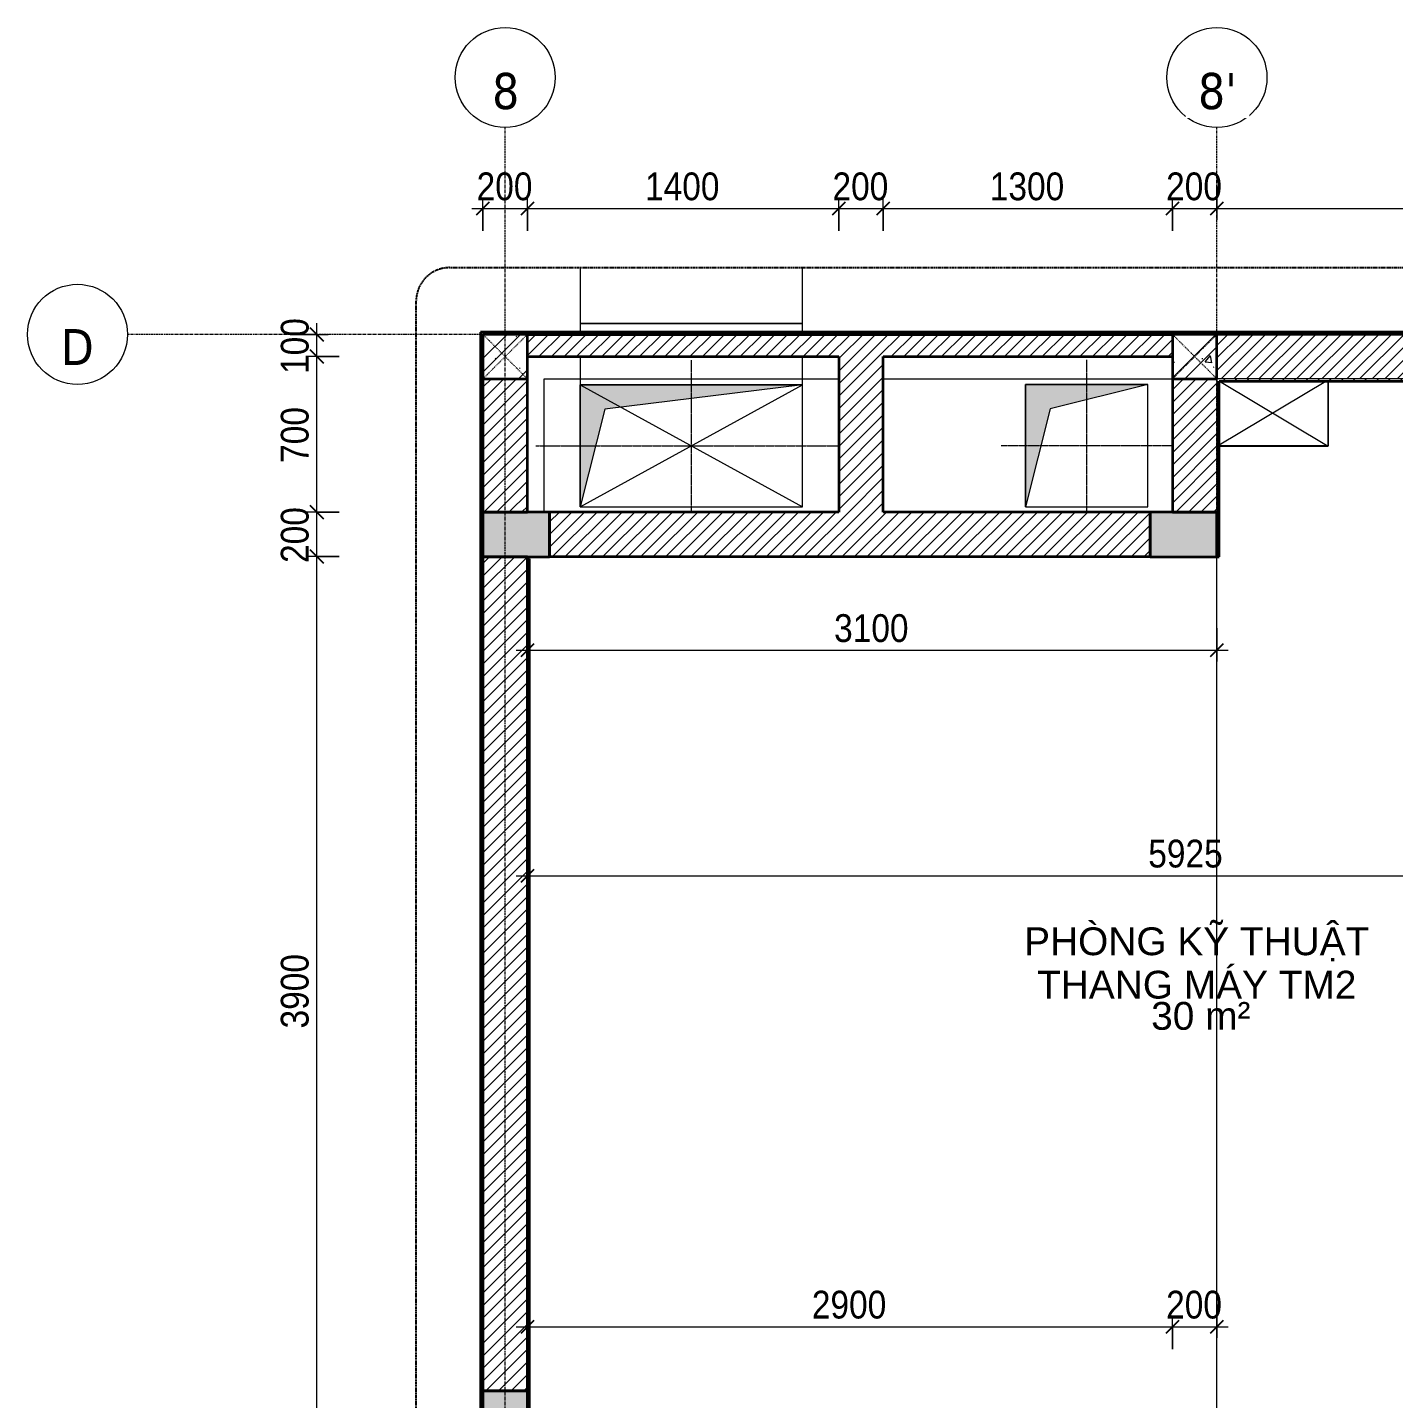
# Model space of a CAD drawing. Header units: millimetres. Extents: x 75804 to 125408, y 2002 to 35126.
# Drawn here: x 108411 to 114553, y 28752 to 34917 of the extents above; entities that cross this region are included whole.
import ezdxf

# ---------------------------------------------------------------- set-up
doc = ezdxf.new("R2010")
doc.units = ezdxf.units.MM
for name, pattern in [('Dash', [6, 3, -3]), ('Dash - Tight', [4.5, 3, -1.5]), ('Grid Line', [22.225, 12.7, -3.175, 3.175, -3.175]), ('Hidden', [7.14375, 4.7625, -2.38125]), ('IMPORT-CENTER _3_', [10.16, 6.35, -1.27, 1.27, -1.27])]:
    doc.linetypes.add(name, pattern=pattern)
for name, color, linetype, lineweight in [('0-5', 90, 'Continuous', 5), ('A-ANNO-DIMS', 211, 'Continuous', 9), ('A-ANNO-DIMS-50', 211, 'Continuous', 9), ('A-AREA-IDEN', 2, 'Continuous', 9), ('A-DETL-GENF-1', 92, 'Dash - Tight', 18), ('A-DETL-GENF-2', 92, 'Hidden', 25), ('A-FLOR-1', 250, 'Continuous', 18), ('A-WALL', 113, 'Continuous', 18), ('A-WALL-1', 113, 'Continuous', 35), ('A-WALL-PATT-1', 111, 'Continuous', 18), ('G-IMPT', 8, 'Continuous', 18), ('G-IMPT-1', 8, 'IMPORT-CENTER _3_', 18), ('I-WALL-2', 2, 'Continuous', 35), ('M-EQPM', 50, 'Continuous', 18), ('S-COLS', 52, 'Continuous', 18), ('S-COLS-1', 9, 'Continuous', 5), ('S-COLS-2', 7, 'Continuous', 35), ('S-COLS-5', 52, 'Continuous', 35), ('S-COLS-HDLN', 52, 'Dash', 18), ('S-COLS-HDLN-1', 254, 'Continuous', 18), ('S-GRID-1', 1, 'Grid Line', 9), ('S-GRID-IDEN', 1, 'Continuous', 9)]:
    doc.layers.add(name, color=color, linetype=linetype, lineweight=lineweight)
doc.styles.add('Arial_1', font='arial.ttf', dxfattribs={"height": 125})
doc.styles.add('Tahoma_B', font='tahomabd.ttf', dxfattribs={"height": 162.5})
doc.styles.add('UTM Avo', font='', dxfattribs={"width": 0.9, "height": 125})
doc.styles.get('UTM Avo').set_extended_font_data('UTM Avo')
doc.dimstyles.new('1_Dim_chi_tiet_2_5', dxfattribs={"dimscale": 304.8, "dimtxt": 124.912619, "dimasz": 0.19685, "dimexe": 0.164042, "dimexo": 0.0625, "dimgap": 0.016404, "dimtad": 1, "dimdec": 0, "dimrnd": 5, "dimzin": 0, "dimdsep": 46, "dimtxsty": 'UTM Avo', "dimblk1": 'OBLIQUE', "dimblk2": 'OBLIQUE', "dimsah": 1, "dimcen": 0.09, "dimdle": 0.164042, "dimazin": 0, "dimtfac": 1, "dimtdec": 4, "dimtix": 1, "dimtmove": 0, "dimatfit": 3, "dimfxl": 0.328084, "dimfxlon": 1, "dimtvp": 1, "dimtolj": 1, "dimtzin": 0, "dimarcsym": 2})
pattern_1 = [(45, (33206.14, 0), (-28.284271, 28.284271), [])]
pattern_2 = [(45, (33206.14, 0), (-26.516504, 26.516504), [])]
pattern_3 = [(50, (-77352.56, -33436.94), (364.3679, -31.8783), [38.1, -419.1]), (355, (-77352.56, -33436.94), (-70.4859, 382.1133), [30.48, -335.28]), (100.451, (-77322.2, -33439.6), (293.885, 350.2334), [32.38, -356.18]), (46.184, (-77352.56, -33335.34), (542.1585, -84.0858), [57.15, -628.65]), (96.636, (-77307.4, -33342.34), (474.805, 494.8554), [48.57, -534.27]), (351.184, (-77352.56, -33335.34), (474.8102, 494.85), [45.72, -502.92]), (21, (-77301.76, -33360.74), (303.2285, -204.5305), [38.1, -419.1]), (326, (-77301.76, -33360.74), (123.6039, 368.376), [30.48, -335.28]), (71.451, (-77276.5, -33377.78), (426.8341, 163.8427), [32.38, -356.18]), (37.5, (-77352.56, -33436.94), (6.17665, 169.11015), [3.353, -327.863, 3.353, -337.007, -336.55]), (37.5, (-77352.56, -33436.94), (6.17665, 169.11015), [-671.576, 3.353, -333.197]), (7.5, (-77352.56, -33436.94), (133.63888, 200.3615), [3.353, -190.703, 3.353, -320.243, -128.27]), (7.5, (-77352.56, -33436.94), (133.63888, 200.3615), [-517.652, 3.353, -124.917]), (327.5, (-77465.85, -33436.94), (271.18182, -11.45836), [3.353, -123.647, 3.353, -918.667]), (327.5, (-77465.85, -33436.94), (271.18182, -11.45836), [-130.353, -392.887, 3.353, -522.427]), (317.5, (-77516.65, -33436.94), (296.2585, 50.85285), [3.353, -161.747, 3.353, -633.171]), (317.5, (-77516.65, -33436.94), (296.2585, 50.85285), [-168.453, -259.791, 3.353, -370.027]), (45, (-77352.56, -33436.94), (-125.7236, 125.7236), []), (45, (-77352.56, -33246.44), (-125.7236, 125.7236), [])]
pattern_4 = [(50, (-80452.56, -33436.94), (364.3679, -31.8783), [38.1, -419.1]), (355, (-80452.56, -33436.94), (-70.4859, 382.1133), [30.48, -335.28]), (100.451, (-80422.2, -33439.6), (293.885, 350.2334), [32.38, -356.18]), (46.184, (-80452.56, -33335.34), (542.1585, -84.0858), [57.15, -628.65]), (96.636, (-80407.4, -33342.34), (474.805, 494.8554), [48.57, -534.27]), (351.184, (-80452.56, -33335.34), (474.8102, 494.85), [45.72, -502.92]), (21, (-80401.76, -33360.74), (303.2285, -204.5305), [38.1, -419.1]), (326, (-80401.76, -33360.74), (123.6039, 368.376), [30.48, -335.28]), (71.451, (-80376.5, -33377.78), (426.8341, 163.8427), [32.38, -356.18]), (37.5, (-80452.56, -33436.94), (6.17665, 169.11015), [3.353, -327.863, 3.353, -337.007, -336.55]), (37.5, (-80452.56, -33436.94), (6.17665, 169.11015), [-671.576, 3.353, -333.197]), (7.5, (-80452.56, -33436.94), (133.63888, 200.3615), [3.353, -190.703, 3.353, -320.243, -128.27]), (7.5, (-80452.56, -33436.94), (133.63888, 200.3615), [-517.652, 3.353, -124.917]), (327.5, (-80565.85, -33436.94), (271.18182, -11.45836), [3.353, -123.647, 3.353, -918.667]), (327.5, (-80565.85, -33436.94), (271.18182, -11.45836), [-130.353, -392.887, 3.353, -522.427]), (317.5, (-80616.65, -33436.94), (296.2585, 50.85285), [3.353, -161.747, 3.353, -633.171]), (317.5, (-80616.65, -33436.94), (296.2585, 50.85285), [-168.453, -259.791, 3.353, -370.027]), (45, (-80452.56, -33436.94), (-125.7236, 125.7236), []), (45, (-80452.56, -33246.44), (-125.7236, 125.7236), [])]

# ---------------------------------------------------------------- blocks, each defined once
blk = doc.blocks.new('NCV_TKTC_KET CAU_rvt-4-TKCS_THANG MÁY TM2 - MẶT BẰNG TUM MÁI')
at = {"layer": 'S-COLS-1'}
for points in [[(77552.6, 32536.9), (77552.6, 32736.9), (77252.6, 32736.9), (77252.6, 32536.9)], [(80552.7, 32536.9), (80552.7, 32736.9), (80252.7, 32736.9), (80252.7, 32536.9)], [(77452.6, 28386.9), (77452.6, 28786.9), (77252.6, 28786.9), (77252.6, 28386.9)]]:
    blk.add_hatch(color=256, dxfattribs=at).paths.add_polyline_path(points)
at = {"layer": 'A-FLOR-1'}
for p, q in [((77527.6, 33337.4), (78852.6, 33337.4)), ((77527.6, 32737.4), (77527.6, 33337.4)), ((79052.6, 33337.4), (80352.6, 33337.4)), ((79052.6, 32737.4), (79052.6, 33337.4)), ((81052.7, 33326.9), (81052.7, 33035.1)), ((81052.7, 33035.1), (80562.6, 33035.1)), ((77552.6, 32737.4), (77527.6, 32737.4)), ((77452.6, 32536.9), (77452.6, 32531.9)), ((80252.7, 32536.9), (77552.6, 32536.9)), ((80552.6, 28646.9), (80552.6, 32536.9))]:
    blk.add_line(p, q, dxfattribs=at)
at = {"layer": 'S-COLS-2'}
for p, q in [((77252.6, 32736.9), (77252.6, 32536.9)), ((77552.6, 32736.9), (77252.6, 32736.9)), ((77552.6, 32536.9), (77552.6, 32736.9)), ((80252.7, 32736.9), (80252.7, 32536.9)), ((80552.7, 32736.9), (80252.7, 32736.9)), ((80552.7, 32536.9), (80552.7, 32736.9)), ((77252.6, 32536.9), (77552.6, 32536.9)), ((80252.7, 32536.9), (80552.7, 32536.9)), ((77452.6, 28786.9), (77252.6, 28786.9)), ((77252.6, 28786.9), (77252.6, 28386.9)), ((77452.6, 28386.9), (77452.6, 28786.9))]:
    blk.add_line(p, q, dxfattribs=at)
blk = doc.blocks.new('TKTC_XREF_260130_MB TUM MAI - TKTC_XREF_260130_MB TUM MAI_dwg_$H1000x550-4167680-TKCS_THANG MÁY TM2 - MẶT BẰNG TUM MÁI')
at = {"layer": 'G-IMPT'}
blk.add_hatch(color=256, dxfattribs=at).paths.add_polyline_path([(-500, -275), (-500, 275), (500, 275), (-390, 165)])
for p, q in [((-500, -275), (-500, 275)), ((-500, 275), (500, 275)), ((500, 275), (-390, 165)), ((-390, 165), (-500, -275))]:
    blk.add_line(p, q, dxfattribs=at)
at = {"layer": 'G-IMPT', "flags": 128}
blk.add_lwpolyline([(-500, -275), (500, -275), (500, 275), (-500, 275)], close=True, dxfattribs=at)
at = {"layer": 'G-IMPT-1'}
for p, q in [((0, -298.3), (0, 385)), ((-700, 0), (662.6, 0))]:
    blk.add_line(p, q, dxfattribs=at)
blk = doc.blocks.new('TKTC_XREF_260130_MB TUM MAI - TKTC_XREF_260130_MB TUM MAI_dwg_$H550x550-4167683-TKCS_THANG MÁY TM2 - MẶT BẰNG TUM MÁI')
at = {"layer": 'G-IMPT'}
blk.add_hatch(color=256, dxfattribs=at).paths.add_polyline_path([(-275, -275), (-275, 275), (275, 275), (-165, 165)])
for p, q in [((-275, -275), (-275, 275)), ((-275, 275), (275, 275)), ((275, 275), (-165, 165)), ((-165, 165), (-275, -275))]:
    blk.add_line(p, q, dxfattribs=at)
at = {"layer": 'G-IMPT', "flags": 128}
blk.add_lwpolyline([(-275, -275), (275, -275), (275, 275), (-275, 275)], close=True, dxfattribs=at)
at = {"layer": 'G-IMPT-1'}
for p, q in [((0, -299.7), (0, 385)), ((-385, 0), (385, 0))]:
    blk.add_line(p, q, dxfattribs=at)
blk = doc.blocks.new('TKTC_XREF_260130_MB TUM MAI - TKTC_XREF_260130_MB TUM MAI_dwg_A$Ced4233ca-4167688-TKCS_THANG MÁY TM2 - MẶT BẰNG TUM MÁI')
at = {"layer": 'G-IMPT', "flags": 128}
blk.add_lwpolyline([(-49562.6, 15527.1), (-48562.6, 16077.1), (-49562.6, 16077.1), (-48562.6, 15527.1)], dxfattribs=at)
for name, p in [('TKTC_XREF_260130_MB TUM MAI - TKTC_XREF_260130_MB TUM MAI_dwg_$H1000x550-4167680-TKCS_THANG MÁY TM2 - MẶT BẰNG TUM MÁI', (-49062.6, 15802.1)), ('TKTC_XREF_260130_MB TUM MAI - TKTC_XREF_260130_MB TUM MAI_dwg_$H550x550-4167683-TKCS_THANG MÁY TM2 - MẶT BẰNG TUM MÁI', (-47285.1, 15803.5))]:
    blk.add_blockref(name, p)
blk = doc.blocks.new('TKTC_XREF_260130_MB TUM MAI - TKTC_XREF_260130_MB TUM MAI_dwg-4167669-TKCS_THANG MÁY TM2 - MẶT BẰNG TUM MÁI')
at = {"layer": 'G-IMPT'}
for p, q in [((-122589.2, -828128.4), (-122110.3, -827841.1)), ((-122588, -827841.1), (-122099.2, -828134.4))]:
    blk.add_line(p, q, dxfattribs=at)
at = {"layer": 'G-IMPT', "flags": 128}
blk.add_lwpolyline([(-122589.2, -828134.4), (-122099.2, -828134.4), (-122099.2, -827841.1)], dxfattribs=at)
blk.add_blockref('TKTC_XREF_260130_MB TUM MAI - TKTC_XREF_260130_MB TUM MAI_dwg_A$Ced4233ca-4167688-TKCS_THANG MÁY TM2 - MẶT BẰNG TUM MÁI', (-75899.2, -843934.4))
blk = doc.blocks.new('TKTC_XREF_260130_MB TUM MAI - TKTC_XREF_251221_MB TUM MAI-2041484-TKCS_THANG MÁY TM2 - MẶT BẰNG TUM MÁI')
blk.add_blockref('TKTC_XREF_260130_MB TUM MAI - TKTC_XREF_260130_MB TUM MAI_dwg-4167669-TKCS_THANG MÁY TM2 - MẶT BẰNG TUM MÁI', (169499.2, 843934.4))
blk = doc.blocks.new('TKTC_QUAT HUT KHOI_260130 - TKTC_QUAT HUT KHOI_260130_dwg-4168555-TKCS_THANG MÁY TM2 - MẶT BẰNG TUM MÁI')
at = {"layer": 'G-IMPT'}
blk.add_line((78690, 33589), (78690, 33840.2), dxfattribs=at)
at = {"layer": 'G-IMPT', "flags": 128}
for points in [[(77690, 33840.2), (77690, 33589), (77690, 33550.2)], [(78690, 33550.2), (78690, 33589), (77690, 33589), (78690, 33589)], [(77690, 33440.6), (77690, 32764), (78690, 32764), (78690, 33440.6)]]:
    blk.add_lwpolyline(points, dxfattribs=at)
blk = doc.blocks.new('TKTC_QUAT HUT KHOI_260130 - TKTC_QUAT HUT KHOI_260130-2046036-TKCS_THANG MÁY TM2 - MẶT BẰNG TUM MÁI')
blk.add_blockref('TKTC_QUAT HUT KHOI_260130 - TKTC_QUAT HUT KHOI_260130_dwg-4168555-TKCS_THANG MÁY TM2 - MẶT BẰNG TUM MÁI', (-33652.5, -17238.6))
blk = doc.blocks.new('G1_SOF - BO TRU - 200x200-V29-TKCS_THANG MÁY TM2 - MẶT BẰNG TUM MÁI')
at = {"layer": 'S-COLS-HDLN-1'}
h = blk.add_hatch(dxfattribs=at)
h.set_pattern_fill('FP_9', color=256, style=0, pattern_type=2)
h.set_pattern_definition(pattern_3)
h.paths.add_polyline_path([(100, -100), (100, 100), (-100, 100), (-100, -100)])
h = blk.add_hatch(dxfattribs=at)
h.set_pattern_fill('FP_9', color=256, style=0, pattern_type=2)
h.set_pattern_definition(pattern_3)
h.paths.add_polyline_path([(100, -100), (100, 100), (-100, 100), (-100, -100)])
at = {"layer": 'S-COLS-5'}
for p, q in [((100, 100), (-100, 100)), ((-100, 100), (-100, -100)), ((100, -100), (100, 100)), ((-100, -100), (100, -100))]:
    blk.add_line(p, q, dxfattribs=at)
at = {"layer": 'S-COLS-HDLN'}
for p, q in [((100, 100), (-100, -100)), ((-100, 100), (100, -100))]:
    blk.add_line(p, q, dxfattribs=at)
blk = doc.blocks.new('G1_SOF - BO TRU - 200x200-V30-TKCS_THANG MÁY TM2 - MẶT BẰNG TUM MÁI')
at = {"layer": 'S-COLS-HDLN-1'}
h = blk.add_hatch(dxfattribs=at)
h.set_pattern_fill('FP_10', color=256, style=0, pattern_type=2)
h.set_pattern_definition(pattern_4)
h.paths.add_polyline_path([(100, -100), (100, 100), (-100, 100), (-100, -100)])
h = blk.add_hatch(dxfattribs=at)
h.set_pattern_fill('FP_10', color=256, style=0, pattern_type=2)
h.set_pattern_definition(pattern_4)
h.paths.add_polyline_path([(100, -100), (100, 100), (-100, 100), (-100, -100)])
at = {"layer": 'S-COLS-5'}
for p, q in [((100, 100), (-100, 100)), ((-100, 100), (-100, -100)), ((100, -100), (100, 100)), ((-100, -100), (100, -100))]:
    blk.add_line(p, q, dxfattribs=at)
at = {"layer": 'S-COLS-HDLN'}
for p, q in [((100, 100), (-100, -100)), ((-100, 100), (100, -100))]:
    blk.add_line(p, q, dxfattribs=at)
blk = doc.blocks.new('BORDER VIEW - BORDER VIEW-1938873-TKCS_THANG MÁY TM2 - MẶT BẰNG TUM MÁI')
at = {"layer": 'A-DETL-GENF-2'}
for p, q in [((150, 8500), (6798.1, 8500)), ((0, 150), (0, 8350))]:
    blk.add_line(p, q, dxfattribs=at)
blk.add_arc((150, 8350), 150, 90, 180, dxfattribs=at)
blk = doc.blocks.new('Grid - M_Grid Head - Circle-353313-TKCS_THANG MÁY TM2 - MẶT BẰNG TUM MÁI')
at = {"layer": 'S-GRID-IDEN'}
blk.add_circle((0, 0), 4.5, dxfattribs=at)
blk = doc.blocks.new('DIMBLOCK122-TKCS_THANG MÁY TM2 - MẶT BẰNG TUM MÁI')
at = {"layer": 'A-ANNO-DIMS-50'}
for p, q in [((110408.7, 34102.5), (110658.7, 34102.5)), ((110458.7, 34002.5), (110458.7, 34152.5)), ((110458.7, 34102.5), (110458.7, 34002.5)), ((110658.7, 34002.5), (110658.7, 34152.5)), ((110658.7, 34102.5), (110658.7, 34002.5))]:
    blk.add_line(p, q, dxfattribs=at)
at = {"layer": 'A-ANNO-DIMS-50', "lineweight": 25}
for p, q in [((110458.7, 34102.5), (110428.7, 34072.5)), ((110458.7, 34102.5), (110488.7, 34132.5)), ((110658.7, 34102.5), (110628.7, 34072.5)), ((110658.7, 34102.5), (110688.7, 34132.5))]:
    blk.add_line(p, q, dxfattribs=at)
at = {"layer": 'A-ANNO-DIMS-50', "color": 0, "insert": (110430.3, 34264.9), "char_height": 125, "width": 308.118, "attachment_point": 1, "line_spacing_factor": 1.110334, "style": 'UTM Avo'}
blk.add_mtext('200', dxfattribs=at)
blk = doc.blocks.new('_Oblique')
at = {"color": 0, "linetype": 'ByBlock', "lineweight": -2}
blk.add_line((-0.5, -0.5), (0.5, 0.5), dxfattribs=at)
blk = doc.blocks.new('DIMBLOCK123-TKCS_THANG MÁY TM2 - MẶT BẰNG TUM MÁI')
at = {"layer": 'A-ANNO-DIMS-50', "lineweight": 25}
for p, q in [((110658.7, 34102.5), (110628.7, 34072.5)), ((110658.7, 34102.5), (110688.7, 34132.5)), ((112058.7, 34102.5), (112028.7, 34072.5)), ((112058.7, 34102.5), (112088.7, 34132.5))]:
    blk.add_line(p, q, dxfattribs=at)
at = {"layer": 'A-ANNO-DIMS-50'}
for p, q in [((110658.7, 34002.5), (110658.7, 34152.5)), ((110658.7, 34102.5), (112058.7, 34102.5)), ((110658.7, 34102.5), (110658.7, 34002.5)), ((112058.7, 34002.5), (112058.7, 34152.5)), ((112058.7, 34102.5), (112058.7, 34002.5))]:
    blk.add_line(p, q, dxfattribs=at)
at = {"layer": 'A-ANNO-DIMS-50', "color": 0, "insert": (111187.5, 34264.9), "char_height": 125, "width": 410.824, "attachment_point": 1, "line_spacing_factor": 1.110334, "style": 'UTM Avo'}
blk.add_mtext('1400', dxfattribs=at)
blk = doc.blocks.new('DIMBLOCK124-TKCS_THANG MÁY TM2 - MẶT BẰNG TUM MÁI')
at = {"layer": 'A-ANNO-DIMS-50', "lineweight": 25}
for p, q in [((112058.7, 34102.5), (112028.7, 34072.5)), ((112058.7, 34102.5), (112088.7, 34132.5)), ((112258.7, 34102.5), (112228.7, 34072.5)), ((112258.7, 34102.5), (112288.7, 34132.5))]:
    blk.add_line(p, q, dxfattribs=at)
at = {"layer": 'A-ANNO-DIMS-50'}
for p, q in [((112058.7, 34002.5), (112058.7, 34152.5)), ((112058.7, 34102.5), (112258.7, 34102.5)), ((112058.7, 34102.5), (112058.7, 34002.5)), ((112258.7, 34002.5), (112258.7, 34152.5)), ((112258.7, 34102.5), (112258.7, 34002.5))]:
    blk.add_line(p, q, dxfattribs=at)
at = {"layer": 'A-ANNO-DIMS-50', "color": 0, "insert": (112030.3, 34264.9), "char_height": 125, "width": 308.118, "attachment_point": 1, "line_spacing_factor": 1.110334, "style": 'UTM Avo'}
blk.add_mtext('200', dxfattribs=at)
blk = doc.blocks.new('DIMBLOCK125-TKCS_THANG MÁY TM2 - MẶT BẰNG TUM MÁI')
at = {"layer": 'A-ANNO-DIMS-50', "lineweight": 25}
for p, q in [((112258.7, 34102.5), (112228.7, 34072.5)), ((112258.7, 34102.5), (112288.7, 34132.5)), ((113558.7, 34102.5), (113528.7, 34072.5)), ((113558.7, 34102.5), (113588.7, 34132.5))]:
    blk.add_line(p, q, dxfattribs=at)
at = {"layer": 'A-ANNO-DIMS-50'}
for p, q in [((112258.7, 34002.5), (112258.7, 34152.5)), ((112258.7, 34102.5), (113558.7, 34102.5)), ((112258.7, 34102.5), (112258.7, 34002.5)), ((113558.7, 34002.5), (113558.7, 34152.5)), ((113558.7, 34102.5), (113558.7, 34002.5))]:
    blk.add_line(p, q, dxfattribs=at)
at = {"layer": 'A-ANNO-DIMS-50', "color": 0, "insert": (112737.5, 34264.9), "char_height": 125, "width": 410.824, "attachment_point": 1, "line_spacing_factor": 1.110334, "style": 'UTM Avo'}
blk.add_mtext('1300', dxfattribs=at)
blk = doc.blocks.new('DIMBLOCK126-TKCS_THANG MÁY TM2 - MẶT BẰNG TUM MÁI')
at = {"layer": 'A-ANNO-DIMS-50'}
for p, q in [((113758.7, 34202.5), (113758.7, 34052.5)), ((113758.7, 34102.5), (113758.7, 34202.5)), ((113558.7, 34002.5), (113558.7, 34152.5)), ((113558.7, 34102.5), (113758.7, 34102.5)), ((113558.7, 34102.5), (113558.7, 34002.5))]:
    blk.add_line(p, q, dxfattribs=at)
at = {"layer": 'A-ANNO-DIMS-50', "lineweight": 25}
for p, q in [((113558.7, 34102.5), (113528.7, 34072.5)), ((113558.7, 34102.5), (113588.7, 34132.5)), ((113758.7, 34102.5), (113728.7, 34072.5)), ((113758.7, 34102.5), (113788.7, 34132.5))]:
    blk.add_line(p, q, dxfattribs=at)
at = {"layer": 'A-ANNO-DIMS-50', "color": 0, "insert": (113530.3, 34264.9), "char_height": 125, "width": 308.118, "attachment_point": 1, "line_spacing_factor": 1.110334, "style": 'UTM Avo'}
blk.add_mtext('200', dxfattribs=at)
blk = doc.blocks.new('DIMBLOCK127-TKCS_THANG MÁY TM2 - MẶT BẰNG TUM MÁI')
at = {"layer": 'A-ANNO-DIMS-50'}
for p, q in [((113758.7, 34202.5), (113758.7, 34052.5)), ((113758.7, 34102.5), (113758.7, 34202.5)), ((113758.7, 34102.5), (116583.7, 34102.5)), ((116583.7, 34002.5), (116583.7, 34152.5)), ((116583.7, 34102.5), (116583.7, 34002.5))]:
    blk.add_line(p, q, dxfattribs=at)
at = {"layer": 'A-ANNO-DIMS-50', "lineweight": 25}
for p, q in [((113758.7, 34102.5), (113728.7, 34072.5)), ((113758.7, 34102.5), (113788.7, 34132.5)), ((116583.7, 34102.5), (116553.7, 34072.5)), ((116583.7, 34102.5), (116613.7, 34132.5))]:
    blk.add_line(p, q, dxfattribs=at)
at = {"layer": 'A-ANNO-DIMS-50', "color": 0, "insert": (115000, 34264.9), "char_height": 125, "width": 410.824, "attachment_point": 1, "line_spacing_factor": 1.110334, "style": 'UTM Avo'}
blk.add_mtext('2825', dxfattribs=at)
blk = doc.blocks.new('DIMBLOCK135-TKCS_THANG MÁY TM2 - MẶT BẰNG TUM MÁI')
at = {"layer": 'A-ANNO-DIMS-50'}
for p, q in [((110658.7, 29174.4), (110658.7, 29024.4)), ((110658.7, 29074.4), (110658.7, 29174.4)), ((113558.7, 28974.4), (113558.7, 29124.4)), ((110608.7, 29074.4), (113558.7, 29074.4)), ((113558.7, 29074.4), (113558.7, 28974.4))]:
    blk.add_line(p, q, dxfattribs=at)
at = {"layer": 'A-ANNO-DIMS-50', "lineweight": 25}
for p, q in [((110658.7, 29074.4), (110688.7, 29104.4)), ((113558.7, 29074.4), (113588.7, 29104.4)), ((110658.7, 29074.4), (110628.7, 29044.4)), ((113558.7, 29074.4), (113528.7, 29044.4))]:
    blk.add_line(p, q, dxfattribs=at)
at = {"layer": 'A-ANNO-DIMS-50', "color": 0, "insert": (111937.5, 29236.8), "char_height": 125, "width": 410.824, "attachment_point": 1, "line_spacing_factor": 1.110334, "style": 'UTM Avo'}
blk.add_mtext('2900', dxfattribs=at)
blk = doc.blocks.new('DIMBLOCK136-TKCS_THANG MÁY TM2 - MẶT BẰNG TUM MÁI')
at = {"layer": 'A-ANNO-DIMS-50'}
for p, q in [((113758.7, 29174.4), (113758.7, 29024.4)), ((113758.7, 29074.4), (113758.7, 29174.4)), ((113558.7, 28974.4), (113558.7, 29124.4)), ((113558.7, 29074.4), (113808.7, 29074.4)), ((113558.7, 29074.4), (113558.7, 28974.4))]:
    blk.add_line(p, q, dxfattribs=at)
at = {"layer": 'A-ANNO-DIMS-50', "lineweight": 25}
for p, q in [((113558.7, 29074.4), (113588.7, 29104.4)), ((113758.7, 29074.4), (113788.7, 29104.4)), ((113558.7, 29074.4), (113528.7, 29044.4)), ((113758.7, 29074.4), (113728.7, 29044.4))]:
    blk.add_line(p, q, dxfattribs=at)
at = {"layer": 'A-ANNO-DIMS-50', "color": 0, "insert": (113530.3, 29236.8), "char_height": 125, "width": 308.118, "attachment_point": 1, "line_spacing_factor": 1.110334, "style": 'UTM Avo'}
blk.add_mtext('200', dxfattribs=at)
blk = doc.blocks.new('DIMBLOCK144-TKCS_THANG MÁY TM2 - MẶT BẰNG TUM MÁI')
at = {"layer": 'A-ANNO-DIMS-50', "lineweight": 25}
for p, q in [((109712.4, 32537.4), (109682.4, 32567.4)), ((109712.4, 32537.4), (109742.4, 32507.4)), ((109712.4, 28636.9), (109682.4, 28666.9)), ((109712.4, 28636.9), (109742.4, 28606.9))]:
    blk.add_line(p, q, dxfattribs=at)
at = {"layer": 'A-ANNO-DIMS-50'}
for p, q in [((109812.4, 32537.4), (109662.4, 32537.4)), ((109712.4, 28636.9), (109712.4, 32537.4)), ((109712.4, 32537.4), (109812.4, 32537.4)), ((109812.4, 28636.9), (109662.4, 28636.9)), ((109712.4, 28636.9), (109812.4, 28636.9))]:
    blk.add_line(p, q, dxfattribs=at)
at = {"layer": 'A-ANNO-DIMS-50', "color": 0, "insert": (109550, 30416), "char_height": 125, "width": 410.824, "attachment_point": 1, "rotation": 90, "line_spacing_factor": 1.110334, "style": 'UTM Avo'}
blk.add_mtext('3900', dxfattribs=at)
blk = doc.blocks.new('DIMBLOCK145-TKCS_THANG MÁY TM2 - MẶT BẰNG TUM MÁI')
at = {"layer": 'A-ANNO-DIMS-50'}
for p, q in [((109812.4, 32737.4), (109662.4, 32737.4)), ((109712.4, 32537.4), (109712.4, 32737.4)), ((109712.4, 32737.4), (109812.4, 32737.4)), ((109812.4, 32537.4), (109662.4, 32537.4)), ((109712.4, 32537.4), (109812.4, 32537.4))]:
    blk.add_line(p, q, dxfattribs=at)
at = {"layer": 'A-ANNO-DIMS-50', "lineweight": 25}
for p, q in [((109712.4, 32737.4), (109682.4, 32767.4)), ((109712.4, 32737.4), (109742.4, 32707.4)), ((109712.4, 32537.4), (109682.4, 32567.4)), ((109712.4, 32537.4), (109742.4, 32507.4))]:
    blk.add_line(p, q, dxfattribs=at)
at = {"layer": 'A-ANNO-DIMS-50', "color": 0, "insert": (109550, 32509), "char_height": 125, "width": 308.118, "attachment_point": 1, "rotation": 90, "line_spacing_factor": 1.110334, "style": 'UTM Avo'}
blk.add_mtext('200', dxfattribs=at)
blk = doc.blocks.new('DIMBLOCK146-TKCS_THANG MÁY TM2 - MẶT BẰNG TUM MÁI')
at = {"layer": 'A-ANNO-DIMS-50'}
for p, q in [((109812.4, 33437.4), (109662.4, 33437.4)), ((109712.4, 32737.4), (109712.4, 33437.4)), ((109712.4, 33437.4), (109812.4, 33437.4)), ((109812.4, 32737.4), (109662.4, 32737.4)), ((109712.4, 32737.4), (109812.4, 32737.4))]:
    blk.add_line(p, q, dxfattribs=at)
at = {"layer": 'A-ANNO-DIMS-50', "lineweight": 25}
for p, q in [((109712.4, 33437.4), (109682.4, 33467.4)), ((109712.4, 33437.4), (109742.4, 33407.4)), ((109712.4, 32737.4), (109682.4, 32767.4)), ((109712.4, 32737.4), (109742.4, 32707.4))]:
    blk.add_line(p, q, dxfattribs=at)
at = {"layer": 'A-ANNO-DIMS-50', "color": 0, "insert": (109550, 32959), "char_height": 125, "width": 308.118, "attachment_point": 1, "rotation": 90, "line_spacing_factor": 1.110334, "style": 'UTM Avo'}
blk.add_mtext('700', dxfattribs=at)
blk = doc.blocks.new('DIMBLOCK147-TKCS_THANG MÁY TM2 - MẶT BẰNG TUM MÁI')
at = {"layer": 'A-ANNO-DIMS-50', "lineweight": 25}
for p, q in [((109712.4, 33536.9), (109682.4, 33566.9)), ((109712.4, 33536.9), (109742.4, 33506.9)), ((109712.4, 33437.4), (109682.4, 33467.4)), ((109712.4, 33437.4), (109742.4, 33407.4))]:
    blk.add_line(p, q, dxfattribs=at)
at = {"layer": 'A-ANNO-DIMS-50'}
for p, q in [((109712.4, 33437.4), (109712.4, 33586.9)), ((109612.4, 33536.9), (109762.4, 33536.9)), ((109712.4, 33536.9), (109612.4, 33536.9)), ((109812.4, 33437.4), (109662.4, 33437.4)), ((109712.4, 33437.4), (109812.4, 33437.4))]:
    blk.add_line(p, q, dxfattribs=at)
at = {"layer": 'A-ANNO-DIMS-50', "color": 0, "insert": (109550, 33358.8), "char_height": 125, "width": 308.118, "attachment_point": 1, "rotation": 90, "line_spacing_factor": 1.110334, "style": 'UTM Avo'}
blk.add_mtext('100', dxfattribs=at)
blk = doc.blocks.new('DIMBLOCK148-TKCS_THANG MÁY TM2 - MẶT BẰNG TUM MÁI')
at = {"layer": 'A-ANNO-DIMS-50'}
for p, q in [((110658.7, 32216.3), (110658.7, 32066.3)), ((110658.7, 32116.3), (110658.7, 32216.3)), ((113758.7, 32216.3), (113758.7, 32066.3)), ((113758.7, 32116.3), (113758.7, 32216.3)), ((110608.7, 32116.3), (113808.7, 32116.3))]:
    blk.add_line(p, q, dxfattribs=at)
at = {"layer": 'A-ANNO-DIMS-50', "lineweight": 25}
for p, q in [((110658.7, 32116.3), (110688.7, 32146.3)), ((113758.7, 32116.3), (113788.7, 32146.3)), ((110658.7, 32116.3), (110628.7, 32086.3)), ((113758.7, 32116.3), (113728.7, 32086.3))]:
    blk.add_line(p, q, dxfattribs=at)
at = {"layer": 'A-ANNO-DIMS-50', "color": 0, "insert": (112037.5, 32278.7), "char_height": 125, "width": 410.824, "attachment_point": 1, "line_spacing_factor": 1.110334, "style": 'UTM Avo'}
blk.add_mtext('3100', dxfattribs=at)
blk = doc.blocks.new('DIMBLOCK151-TKCS_THANG MÁY TM2 - MẶT BẰNG TUM MÁI')
at = {"layer": 'A-ANNO-DIMS-50'}
for p, q in [((110658.7, 31202.4), (110658.7, 31052.4)), ((110658.7, 31102.4), (110658.7, 31202.4)), ((116583.7, 31202.4), (116583.7, 31052.4)), ((116583.7, 31102.4), (116583.7, 31202.4)), ((110608.7, 31102.4), (116633.7, 31102.4))]:
    blk.add_line(p, q, dxfattribs=at)
at = {"layer": 'A-ANNO-DIMS-50', "lineweight": 25}
for p, q in [((110658.7, 31102.4), (110628.7, 31072.4)), ((110658.7, 31102.4), (110688.7, 31132.4)), ((116583.7, 31102.4), (116553.7, 31072.4)), ((116583.7, 31102.4), (116613.7, 31132.4))]:
    blk.add_line(p, q, dxfattribs=at)
at = {"layer": 'A-ANNO-DIMS-50', "color": 0, "insert": (113450, 31264.8), "char_height": 125, "width": 410.824, "attachment_point": 1, "line_spacing_factor": 1.110334, "style": 'UTM Avo'}
blk.add_mtext('5925', dxfattribs=at)

msp = doc.modelspace()

# ---------------------------------------------------------------- hatches: boundary and pattern name
at = {"layer": 'A-WALL-PATT-1'}
h = msp.add_hatch(dxfattribs=at)
h.set_pattern_fill('FP_1', color=256, style=0, pattern_type=2)
h.set_pattern_definition(pattern_1)
h.paths.add_polyline_path([(113558.7, 33437.4), (113558.7, 33536.9), (110658.7, 33536.9), (110658.7, 33437.4), (112258.7, 33437.4)])
h = msp.add_hatch(dxfattribs=at)
h.set_pattern_fill('FP_1', color=256, style=0, pattern_type=2)
h.set_pattern_definition(pattern_1)
h.paths.add_polyline_path([(116573.7, 33336.9), (116583.7, 33336.9), (116583.7, 33536.9), (113758.7, 33536.9), (113758.7, 33336.9), (114048.9, 33336.9)])
h = msp.add_hatch(dxfattribs=at)
h.set_pattern_fill('FP_1', color=256, style=0, pattern_type=2)
h.set_pattern_definition(pattern_1)
h.paths.add_polyline_path([(112058.7, 32737.4), (112258.7, 32737.4), (112258.7, 33437.4), (112058.7, 33437.4)])
h = msp.add_hatch(dxfattribs=at)
h.set_pattern_fill('FP_1', color=256, style=0, pattern_type=2)
h.set_pattern_definition(pattern_1)
h.paths.add_polyline_path([(110658.7, 32736.9), (110658.7, 33336.9), (110458.7, 33336.9), (110458.7, 32736.9)])
h = msp.add_hatch(dxfattribs=at)
h.set_pattern_fill('FP_1', color=256, style=0, pattern_type=2)
h.set_pattern_definition(pattern_1)
h.paths.add_polyline_path([(113558.7, 32736.9), (113758.7, 32736.9), (113758.7, 33336.9), (113558.7, 33336.9)])
h = msp.add_hatch(dxfattribs=at)
h.set_pattern_fill('FP_3', color=256, style=0, pattern_type=2)
h.set_pattern_definition(pattern_2)
h.paths.add_polyline_path([(116573.7, 33326.9), (116573.7, 33336.9), (113758.7, 33336.9), (113758.7, 33326.9), (114048.9, 33326.9)])
h = msp.add_hatch(dxfattribs=at)
h.set_pattern_fill('FP_3', color=256, style=0, pattern_type=2)
h.set_pattern_definition(pattern_2)
h.paths.add_polyline_path([(113768.7, 32536.9), (113768.7, 33326.9), (113758.7, 33326.9), (113758.7, 32536.9)])
h = msp.add_hatch(dxfattribs=at)
h.set_pattern_fill('FP_1', color=256, style=0, pattern_type=2)
h.set_pattern_definition(pattern_1)
h.paths.add_polyline_path([(113458.7, 32537.4), (113458.7, 32737.4), (110758.7, 32737.4), (110758.7, 32537.4), (112094.6, 32537.4)])
h = msp.add_hatch(dxfattribs=at)
h.set_pattern_fill('FP_1', color=256, style=0, pattern_type=2)
h.set_pattern_definition(pattern_1)
h.paths.add_polyline_path([(110658.7, 28786.9), (110658.7, 32536.9), (110458.7, 32536.9), (110458.7, 28786.9)])
h = msp.add_hatch(dxfattribs=at)
h.set_pattern_fill('FP_3', color=256, style=0, pattern_type=2)
h.set_pattern_definition(pattern_2)
h.paths.add_polyline_path([(110658.8, 28636.9), (110668.8, 28636.9), (110668.8, 32531.9), (110658.8, 32531.9), (110658.8, 29734.8)])

# ---------------------------------------------------------------- linework, layer by layer
at = {"layer": 'A-WALL'}
for p, q in [((116583.7, 33336.9), (113758.7, 33336.9)), ((113758.7, 33336.9), (113758.7, 32736.9))]:
    msp.add_line(p, q, dxfattribs=at)
at = {"layer": 'A-WALL-1'}
for p, q in [((113583.7, 33537.4), (110458.7, 33537.4)), ((113583.7, 33536.9), (113583.7, 33537.4)), ((116583.7, 33536.9), (113758.7, 33536.9)), ((110658.7, 33437.4), (112058.7, 33437.4)), ((112058.7, 33437.4), (112058.7, 32737.4)), ((112258.7, 33437.4), (113558.7, 33437.4)), ((112258.7, 32737.4), (112258.7, 33437.4)), ((110458.7, 33336.9), (110458.7, 32736.9)), ((110658.7, 32736.9), (110658.7, 33336.9)), ((113558.7, 33336.9), (113558.7, 32736.9)), ((112058.7, 32737.4), (110758.7, 32737.4)), ((110758.7, 32737.4), (110758.7, 32537.4)), ((113458.7, 32737.4), (112258.7, 32737.4)), ((113458.7, 32537.4), (113458.7, 32737.4)), ((110458.7, 32736.9), (110658.7, 32736.9)), ((113558.7, 32736.9), (113758.7, 32736.9)), ((110658.7, 32536.9), (110458.7, 32536.9)), ((110458.7, 32536.9), (110458.7, 28786.9)), ((110658.7, 28786.9), (110658.7, 32536.9)), ((110758.7, 32537.4), (113458.7, 32537.4)), ((110458.7, 28786.9), (110658.7, 28786.9))]:
    msp.add_line(p, q, dxfattribs=at)
at = {"layer": 'I-WALL-2'}
for p, q in [((110448.5, 33546.9), (110448.5, 28336.9)), ((116793.7, 33546.9), (110448.5, 33546.9)), ((110458.5, 28336.9), (110458.5, 33536.9)), ((110658.7, 33536.9), (113558.7, 33536.9)), ((113768.7, 33326.9), (116573.7, 33326.9)), ((113768.7, 32536.9), (113768.7, 33326.9)), ((113758.7, 32736.9), (113758.7, 32536.9)), ((110658.8, 32531.9), (110658.8, 28636.9)), ((110668.8, 32531.9), (110658.8, 32531.9)), ((110668.8, 28646.9), (110668.8, 32526.9)), ((113758.7, 32536.9), (113768.7, 32536.9))]:
    msp.add_line(p, q, dxfattribs=at)
at = {"layer": 'S-GRID-1'}
for p, q in [((110558.7, 33217), (110558.7, 34467)), ((113758.7, 33217), (113758.7, 34467)), ((110110.8, 33536.9), (108860.8, 33536.9)), ((117986.5, 33536.9), (110110.8, 33536.9)), ((110558.7, 25279.5), (110558.7, 33217)), ((113758.7, 25279.5), (113758.7, 33217))]:
    msp.add_line(p, q, dxfattribs=at)

# ---------------------------------------------------------------- block references
at = {"layer": '0-5'}
msp.add_blockref('NCV_TKTC_KET CAU_rvt-4-TKCS_THANG MÁY TM2 - MẶT BẰNG TUM MÁI', (33206.1, 0), dxfattribs=at)
at = {"layer": 'A-DETL-GENF-1'}
msp.add_blockref('BORDER VIEW - BORDER VIEW-1938873-TKCS_THANG MÁY TM2 - MẶT BẰNG TUM MÁI', (110158.7, 25336.9), dxfattribs=at)
at = {"layer": 'M-EQPM'}
for name, p in [('TKTC_QUAT HUT KHOI_260130 - TKTC_QUAT HUT KHOI_260130-2046036-TKCS_THANG MÁY TM2 - MẶT BẰNG TUM MÁI', (66858.7, 17235.3)), ('TKTC_XREF_260130_MB TUM MAI - TKTC_XREF_251221_MB TUM MAI-2041484-TKCS_THANG MÁY TM2 - MẶT BẰNG TUM MÁI', (66858.7, 17233.6))]:
    msp.add_blockref(name, p, dxfattribs=at)
at = {"layer": 'S-COLS'}
for name, p in [('G1_SOF - BO TRU - 200x200-V29-TKCS_THANG MÁY TM2 - MẶT BẰNG TUM MÁI', (110558.7, 33436.9)), ('G1_SOF - BO TRU - 200x200-V30-TKCS_THANG MÁY TM2 - MẶT BẰNG TUM MÁI', (113658.7, 33436.9))]:
    msp.add_blockref(name, p, dxfattribs=at)
at = {"layer": 'S-GRID-IDEN', "xscale": 49.99999999999998, "yscale": 49.99999999999998, "zscale": 49.99999999999998}
for p in [(110558.7, 34692), (113758.7, 34692)]:
    msp.add_blockref('Grid - M_Grid Head - Circle-353313-TKCS_THANG MÁY TM2 - MẶT BẰNG TUM MÁI', p, dxfattribs=at)
at = {"layer": 'S-GRID-IDEN', "xscale": 49.99999999999998, "yscale": 49.99999999999998, "zscale": 49.99999999999998, "rotation": 89.99999999999984}
msp.add_blockref('Grid - M_Grid Head - Circle-353313-TKCS_THANG MÁY TM2 - MẶT BẰNG TUM MÁI', (108635.8, 33536.9), dxfattribs=at)

# ---------------------------------------------------------------- texts
at = {"layer": 'A-AREA-IDEN', "char_height": 125, "line_spacing_factor": 0.936439, "style": 'Arial_1'}
for s, insert, width, attachment_point in [('\\pt2.5,5,7.5,10,12.5,15,17.5,20,22.5,25,27.5,30,32.5,35,37.5,40,42.5,45,47.5,50,52.5,55,57.5,60,62.5,65,67.5,70,72.5,75,77.5,80;PHÒNG KỸ THUẬT\\PTHANG MÁY TM2', (113668, 30548.6), 1558, 8), ('\\pt2.5,5,7.5,10,12.5,15,17.5,20,22.5,25,27.5,30,32.5,35,37.5,40,42.5,45,47.5,50,52.5,55,57.5,60,62.5,65,67.5,70,72.5,75,77.5,80;30 m²', (113686.2, 30471.7), 453, 5)]:
    msp.add_mtext(s, dxfattribs=dict(at, insert=insert, width=width, attachment_point=attachment_point))

# ---------------------------------------------------------------- dimensions: what is measured, and where the dimension line sits
at = {"layer": 'A-ANNO-DIMS'}
for base, p1, p2, override, picture, middle in [((110658.7, 34102.5), (110458.7, 34002.5), (110658.7, 34002.5), {"dimpost": '<>', "dimfxl": 200}, 'DIMBLOCK122-TKCS_THANG MÁY TM2 - MẶT BẰNG TUM MÁI', (110558.7, 34172.2)), ((112058.7, 34102.5), (110658.7, 34002.5), (112058.7, 34002.5), {"dimpost": '<>', "dimfxl": 1400}, 'DIMBLOCK123-TKCS_THANG MÁY TM2 - MẶT BẰNG TUM MÁI', (111358.7, 34172.2)), ((112258.7, 34102.5), (112058.7, 34002.5), (112258.7, 34002.5), {"dimpost": '<>', "dimfxl": 200}, 'DIMBLOCK124-TKCS_THANG MÁY TM2 - MẶT BẰNG TUM MÁI', (112158.7, 34172.2)), ((113558.7, 34102.5), (112258.7, 34002.5), (113558.7, 34002.5), {"dimpost": '<>', "dimfxl": 1300}, 'DIMBLOCK125-TKCS_THANG MÁY TM2 - MẶT BẰNG TUM MÁI', (112908.7, 34172.2)), ((113758.7, 34102.5), (113558.7, 34002.5), (113758.7, 34202.5), {"dimpost": '<>', "dimfxl": 282.842712}, 'DIMBLOCK126-TKCS_THANG MÁY TM2 - MẶT BẰNG TUM MÁI', (113658.7, 34172.2)), ((116583.7, 34102.5), (113758.7, 34202.5), (116583.7, 34002.5), {"dimpost": '<>', "dimfxl": 2832.070797}, 'DIMBLOCK127-TKCS_THANG MÁY TM2 - MẶT BẰNG TUM MÁI', (115171.2, 34172.2)), ((113758.7, 32116.3), (110658.7, 32216.3), (113758.7, 32216.3), {"dimpost": '<>', "dimfxl": 3100}, 'DIMBLOCK148-TKCS_THANG MÁY TM2 - MẶT BẰNG TUM MÁI', (112208.7, 32186)), ((116583.7, 31102.4), (110658.7, 31202.4), (116583.7, 31202.4), {"dimpost": '<>', "dimfxl": 5925}, 'DIMBLOCK151-TKCS_THANG MÁY TM2 - MẶT BẰNG TUM MÁI', (113621.2, 31172.1)), ((113558.7, 29074.4), (110658.7, 29174.4), (113558.7, 28974.4), {"dimpost": '<>', "dimfxl": 2906.888371}, 'DIMBLOCK135-TKCS_THANG MÁY TM2 - MẶT BẰNG TUM MÁI', (112108.7, 29144.1)), ((113758.7, 29074.4), (113558.7, 28974.4), (113758.7, 29174.4), {"dimpost": '<>', "dimfxl": 282.842712}, 'DIMBLOCK136-TKCS_THANG MÁY TM2 - MẶT BẰNG TUM MÁI', (113658.7, 29144.1))]:
    dim = msp.add_linear_dim(base=base, p1=p1, p2=p2, dimstyle='1_Dim_chi_tiet_2_5', override=override, dxfattribs=at)
    dim.commit()
    dim.dimension.update_dxf_attribs({"geometry": picture, "text_midpoint": middle})
for base, p1, p2, override, picture, middle in [((109712.3807, 33536.936), (109812.3807, 33437.3629), (109612.3807, 33536.936), {"dimpost": '<>', "dimfxl": 223.416243}, 'DIMBLOCK147-TKCS_THANG MÁY TM2 - MẶT BẰNG TUM MÁI', (109642.6957, 33487.1494)), ((109712.4, 33437.4), (109812.4, 32737.4), (109812.4, 33437.4), {"dimpost": '<>', "dimfxl": 700}, 'DIMBLOCK146-TKCS_THANG MÁY TM2 - MẶT BẰNG TUM MÁI', (109642.7, 33087.4)), ((109712.4, 32737.4), (109812.4, 32537.4), (109812.4, 32737.4), {"dimpost": '<>', "dimfxl": 200}, 'DIMBLOCK145-TKCS_THANG MÁY TM2 - MẶT BẰNG TUM MÁI', (109642.7, 32637.4)), ((109712.3807, 32537.3629), (109812.3807, 28636.936), (109812.3807, 32537.3629), {"dimpost": '<>', "dimfxl": 3900.426822}, 'DIMBLOCK144-TKCS_THANG MÁY TM2 - MẶT BẰNG TUM MÁI', (109642.6957, 30587.1494))]:
    dim = msp.add_linear_dim(base=base, p1=p1, p2=p2, angle=90, dimstyle='1_Dim_chi_tiet_2_5', override=override, dxfattribs=at)
    dim.commit()
    dim.dimension.update_dxf_attribs({"geometry": picture, "text_midpoint": middle})

# ---------------------------------------------------------------- next in the draw order: texts
at = {"layer": 'S-GRID-IDEN', "char_height": 162.5, "attachment_point": 5, "line_spacing_factor": 0.996129, "style": 'Tahoma_B', "bg_fill": 3, "box_fill_scale": 1.25, "bg_fill_color": 256, "bg_fill_true_color": 13158600, "bg_fill_transparency": 0}
for s, insert, width in [('\\pt634.99962,1269.99925,1905.0005,2540.00013,3174.99975,3809.99937,4445.00062,5080.00025,5714.99987,6349.9995,6985.00075,7620.00037,8255,8889.99962,9524.99925,10160.0005,10795.00013,11429.99975,12064.99938,12700.00063,13335.00025,13969.99988,14604.9995,15240.00075,15875.00038,16510,17144.99963,17779.99925,18415.0005,19050.00013,19684.99975,20319.99938;8', (110561.1, 34629.6), 145.5), ("\\pt634.99962,1269.99925,1905.0005,2540.00013,3174.99975,3809.99937,4445.00062,5080.00025,5714.99987,6349.9995,6985.00075,7620.00037,8255,8889.99962,9524.99925,10160.0005,10795.00013,11429.99975,12064.99938,12700.00063,13335.00025,13969.99988,14604.9995,15240.00075,15875.00038,16510,17144.99963,17779.99925,18415.0005,19050.00013,19684.99975,20319.99938;8'", (113761.1, 34629.6), 205), ('\\pt634.99962,1269.99925,1905.0005,2540.00013,3174.99975,3809.99937,4445.00062,5080.00025,5714.99987,6349.9995,6985.00075,7620.00037,8255,8889.99962,9524.99925,10160.0005,10795.00013,11429.99975,12064.99938,12700.00063,13335.00025,13969.99988,14604.9995,15240.00075,15875.00038,16510,17144.99963,17779.99925,18415.0005,19050.00013,19684.99975,20319.99938;D', (108635.4, 33479.7), 172)]:
    msp.add_mtext(s, dxfattribs=dict(at, insert=insert, width=width))

doc.saveas('drawing.dxf')
